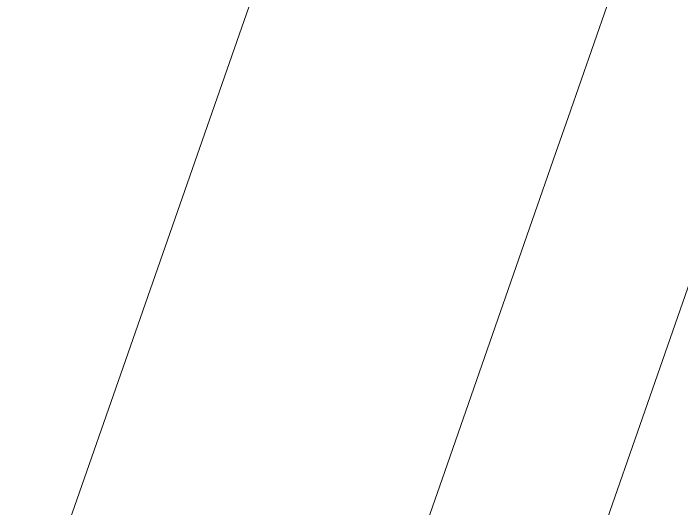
# Model space of a CAD drawing. Header units: metres. Extents: x 105146 to 106170, y 111783 to 118163.
# Drawn here: x 105897.59 to 105898.381, y 114673.507 to 114674.094 of the extents above; entities that cross this region are included whole.
import ezdxf

# ---------------------------------------------------------------- set-up
doc = ezdxf.new("R2010")
doc.units = ezdxf.units.M
doc.layers.add('20-EP-ZONA-DURA', color=253, linetype='CONTINUOUS', lineweight=13)
doc.layers.add('20-EP-ZONA-VERDE', color=84, linetype='CONTINUOUS', lineweight=13)

msp = doc.modelspace()

# ---------------------------------------------------------------- linework, layer by layer
at = {"layer": '20-EP-ZONA-DURA'}
msp.add_lwpolyline([(105894.4305, 114672.1783), (105895.5778, 114675.3099), (105898.3659, 114674.3261), (105898.3599, 114674.3079), (105898.1501, 114674.3809), (105898.1476, 114674.3829), (105898.1447, 114674.3842), (105898.1417, 114674.385), (105898.1385, 114674.3851), (105898.0877, 114674.4027), (105898.085, 114674.4049), (105898.0819, 114674.4064), (105898.0785, 114674.4071), (105898.0751, 114674.4071), (105898.0251, 114674.4245), (105898.0229, 114674.4265), (105898.0203, 114674.4281), (105898.0175, 114674.4291), (105898.0145, 114674.4295), (105898.0115, 114674.4293), (105897.9861, 114674.4381), (105897.8545, 114674.0605), (105897.7229, 114673.6827), (105897.5911, 114673.3051)], dxfattribs=at)
at = {"layer": '20-EP-ZONA-VERDE'}
for points in [[(105897.5911, 114673.3051), (105897.7229, 114673.6827), (105897.8545, 114674.0605), (105897.9861, 114674.4381)], [(105898.308, 114674.1476), (105898.2467, 114673.9703), (105898.2322, 114673.9287), (105898.1006, 114673.5511), (105897.9689, 114673.1733)]]:
    msp.add_lwpolyline(points, dxfattribs=at)
msp.add_lwpolyline([(105898.5545, 114674.2595), (105898.4355, 114673.9043), (105895.7233, 114666.1233), (105895.5367, 114666.1843), (105895.5699, 114666.2787), (105897.2777, 114671.1901), (105897.3106, 114671.2849), (105897.4422, 114671.6624), (105897.574, 114672.0403), (105897.7056, 114672.4179), (105897.8372, 114672.7957), (105897.9689, 114673.1733), (105898.1006, 114673.5511), (105898.2322, 114673.9287), (105898.2467, 114673.9703), (105898.308, 114674.1476), (105898.3639, 114674.3065), (105898.3599, 114674.3079), (105898.3659, 114674.3261), (105898.5545, 114674.2595)], close=True, dxfattribs=at)

doc.saveas('drawing.dxf')
